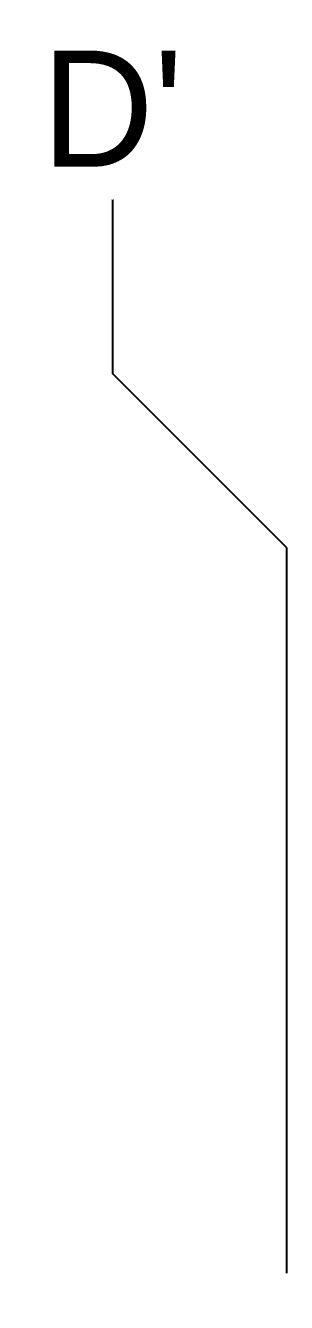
# Model space of a CAD drawing. Header units: millimetres. Extents: x 9607.2 to 9622, y 2418.8 to 2429.8.
# Drawn here: x 9616.062 to 9616.512, y 2427.58 to 2429.78 of the extents above; entities that cross this region are included whole.
import ezdxf
from ezdxf.enums import TextEntityAlignment as Align

# ---------------------------------------------------------------- set-up
doc = ezdxf.new("R2010")
doc.units = ezdxf.units.MM
doc.set_wipeout_variables(frame=1)
doc.linetypes.add('CENTER', pattern=[2, 1.25, -0.25, 0.25, -0.25])
doc.layers.add('EJES', color=2, linetype='CENTER')
doc.layers.add('EJES @ 0.5', color=2, linetype='CENTER')
doc.styles.add('century gothic', font='GOTHIC.TTF')
doc.styles.get("Standard").update_dxf_attribs({"font": 'arial.ttf'})

# ---------------------------------------------------------------- blocks, each defined once
blk = doc.blocks.new('ejes')
at = {"color": 2, "linetype": 'Continuous'}
blk.add_wipeout([(-0.1089, 0.2752), (-0.0646, 0.291), (-0.0057, 0.3001), (0.0597, 0.2965), (0.095, 0.2884), (0.1597, 0.2609), (0.1831, 0.246), (0.2148, 0.2203), (0.2406, 0.1931), (0.271, 0.1493), (0.271, 0.1493), (0.2923, 0.1035), (0.3036, 0.0645), (0.3089, 0.0316), (0.3105, 0.0006), (0.3092, -0.0273), (0.3092, -0.0273), (0.3003, -0.077), (0.2881, -0.1133), (0.279, -0.1332), (0.2588, -0.1678), (0.2382, -0.1948), (0.2186, -0.2155), (0.1902, -0.2397), (0.159, -0.2601), (0.1254, -0.2765), (0.0895, -0.2888), (0.0461, -0.2973), (0.0105, -0.2994), (-0.0366, -0.2957), (-0.0687, -0.2888), (-0.0974, -0.2794), (-0.1444, -0.2564), (-0.1709, -0.2384), (-0.1922, -0.2206), (-0.2152, -0.1971), (-0.2152, -0.1971), (-0.2567, -0.1358), (-0.2716, -0.1014), (-0.2716, -0.1014), (-0.2875, -0.0344), (-0.2895, 0.0006), (-0.2874, 0.0357), (-0.2813, 0.0702), (-0.2729, 0.0991), (-0.2583, 0.1338), (-0.234, 0.1744), (-0.2157, 0.1977), (-0.197, 0.2172), (-0.1752, 0.2362), (-0.1544, 0.2512), (-0.1259, 0.2678), (-0.1259, 0.2678), (-0.1182, 0.2716)], dxfattribs=at)
at = {"layer": 'EJES', "color": 3}
blk.add_attdef('EJES', text='', height=0.3, dxfattribs=at).set_placement((0.0105, -0.174), align=Align.CENTER)

msp = doc.modelspace()

# ---------------------------------------------------------------- linework, layer by layer
at = {"layer": 'EJES', "color": 1}
for p, q in [((9616.2118, 2429.4804), (9616.2118, 2429.1804)), ((9616.5118, 2428.8804), (9616.2118, 2429.1804)), ((9616.5118, 2428.8804), (9616.5118, 2424.937))]:
    msp.add_line(p, q, dxfattribs=at)

# ---------------------------------------------------------------- next in the draw order: block references
at = {"layer": 'EJES @ 0.5'}
ref = msp.add_blockref('ejes', (9616.2065, 2429.6296), dxfattribs=dict(at, xscale=0.5000000000009095, yscale=0.5000000000009095, zscale=0.5000000000009095))
ref.add_attrib('EJES', "D'", dxfattribs={"layer": 'EJES', "color": 3, "height": 0.2, "style": 'century gothic'}).set_placement((9616.2118, 2429.5366), align=Align.CENTER)

doc.saveas('drawing.dxf')
